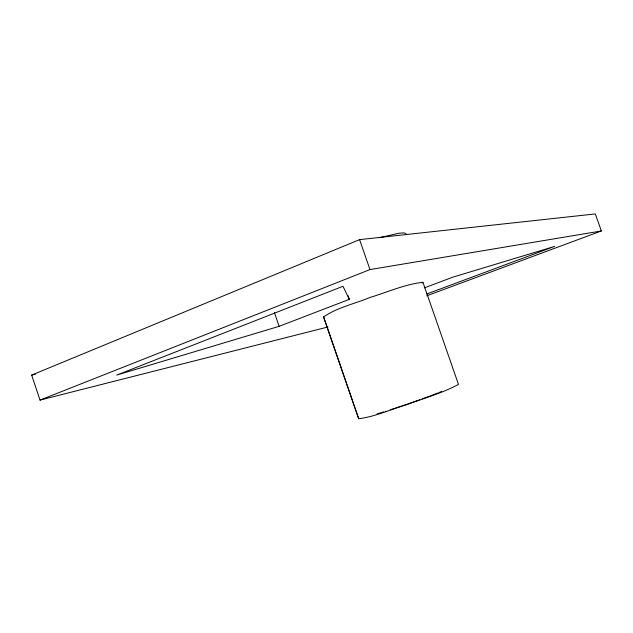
<?xml version="1.0" encoding="UTF-8"?>
<svg xmlns="http://www.w3.org/2000/svg" width="633" height="633" viewBox="0 0 633 633"><rect width="100%" height="100%" fill="white"/><g stroke="black" fill="none" stroke-linecap="round" stroke-linejoin="round"><path stroke-width="0.95" d="M323.605 316.967C336.859 307.567 354.781 303.816 369.989 297.455C387.467 292.169 404.772 284.32 422.947 282.294L458.474 384.373C442.364 393.188 424.221 398.046 407.074 404.574C391.123 409.25 374.981 416.743 358.674 418.73L323.605 316.967L358.674 418.73M422.947 282.294L422.211 283.014M328.005 326.968L40.021 400.096L31.65 375.084L359.591 239.622L595.313 213.93L601.35 230.966L426.65 295.84M439.326 392.413L441.541 391.503M40.021 400.096L369.973 269.579L601.35 230.966M349.329 299.346L342.975 286.29L116.717 375.076L279.137 326.319L349.329 299.346L348.055 295.666M431.073 395.585L433.439 394.675M434.23 394.367L438.265 392.832M424.268 287.904L452.745 277.199L554.722 246.364L426.816 293.981M422.243 398.83L428.177 396.669M429.578 396.147L430.282 395.886M408.048 403.862L412.233 402.39M418.832 400.072L419.592 399.803M407.288 404.115L402.374 405.777M413.072 402.09L418.112 400.333M396.551 407.747L401.544 406.062M395.095 408.23L395.847 407.976M390.553 409.693L394.185 408.522M377.086 413.887L380.164 412.945M385.378 411.355L385.964 411.181M380.931 412.716L383.748 411.861M379.547 237.684L398.909 233.237L404.171 232.873L406.046 233.767M31.65 375.084L35.503 374.23M359.591 239.622L369.973 269.579M274.39 312.48L279.137 326.319"/></g></svg>
